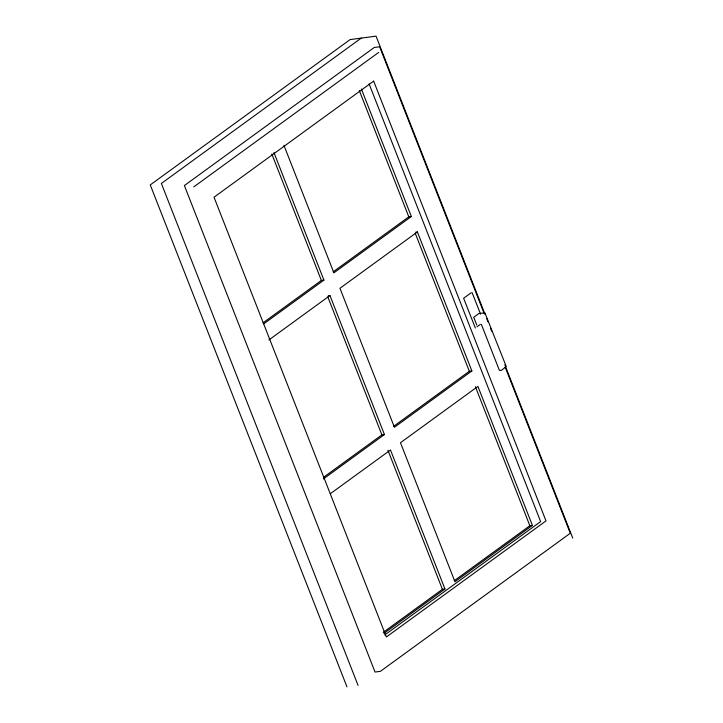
<?xml version="1.0" encoding="UTF-8"?>
<svg xmlns="http://www.w3.org/2000/svg" width="723" height="723" viewBox="0 0 723 723"><rect width="100%" height="100%" fill="white"/><g stroke="black" fill="none" stroke-linecap="round" stroke-linejoin="round"><path stroke-width="1.08" d="M361.229 38.111L161.365 183.452L358.066 685.377M193.764 186.886L378.635 52.445M263.055 322.838L321.364 280.434L323.913 280.099L273.945 152.598M333.176 271.848L408.802 216.846L411.351 216.511L361.383 89.01M263.778 323.832L323.913 280.099M411.351 216.511L333.899 272.833L283.94 145.332M268.92 339.937L329.959 295.544L384.437 434.541L323.389 478.933M417.397 231.956L339.955 288.278L394.424 427.275L471.875 370.953L417.397 231.956L415.707 232.182M471.17 292.761L463.615 298.256L475.354 328.007M477.035 326.787L480.388 324.338M323.579 477.279L381.889 434.875L384.437 434.541M393.701 426.281L469.326 371.288L471.875 370.953M330.348 493.71L390.483 449.986L444.961 588.983L383.913 633.375M383.19 632.381L442.413 589.317L444.961 588.983M454.243 580.714L529.869 525.72L532.399 525.395L477.921 386.398L400.479 442.72L454.948 581.717L532.399 525.395M384.645 635.029L540.632 521.599L369.119 83.94M328.269 295.77L329.959 295.544M472.101 292.643L480.596 314.18M485.088 314.415L376.041 36.15L350.113 39.584L150.257 184.916L346.959 686.85M486.742 318.617L487.971 321.771M490.438 328.07L491.676 331.215M504.844 364.817L572.743 538.084M484.211 313.655L379.62 46.769L374.252 47.483L184.383 185.558L375.038 672.038L380.406 671.333L570.275 533.258L505.214 367.239M481.401 324.428L499.403 370.375L501.527 370.321L506.254 366.498L484.871 312.788L478.753 313.601L473.719 317.261L476.773 325.043M359.25 90.393L408.802 216.846M415.264 233.339L469.326 371.288M475.4 386.724L529.851 525.729M271.803 153.981L321.364 280.434M327.826 296.927L381.889 434.875M387.944 450.321L442.413 589.317M373.664 81.13L214.026 197.216L386.371 636.972L546.001 520.885L373.664 81.13"/></g></svg>
